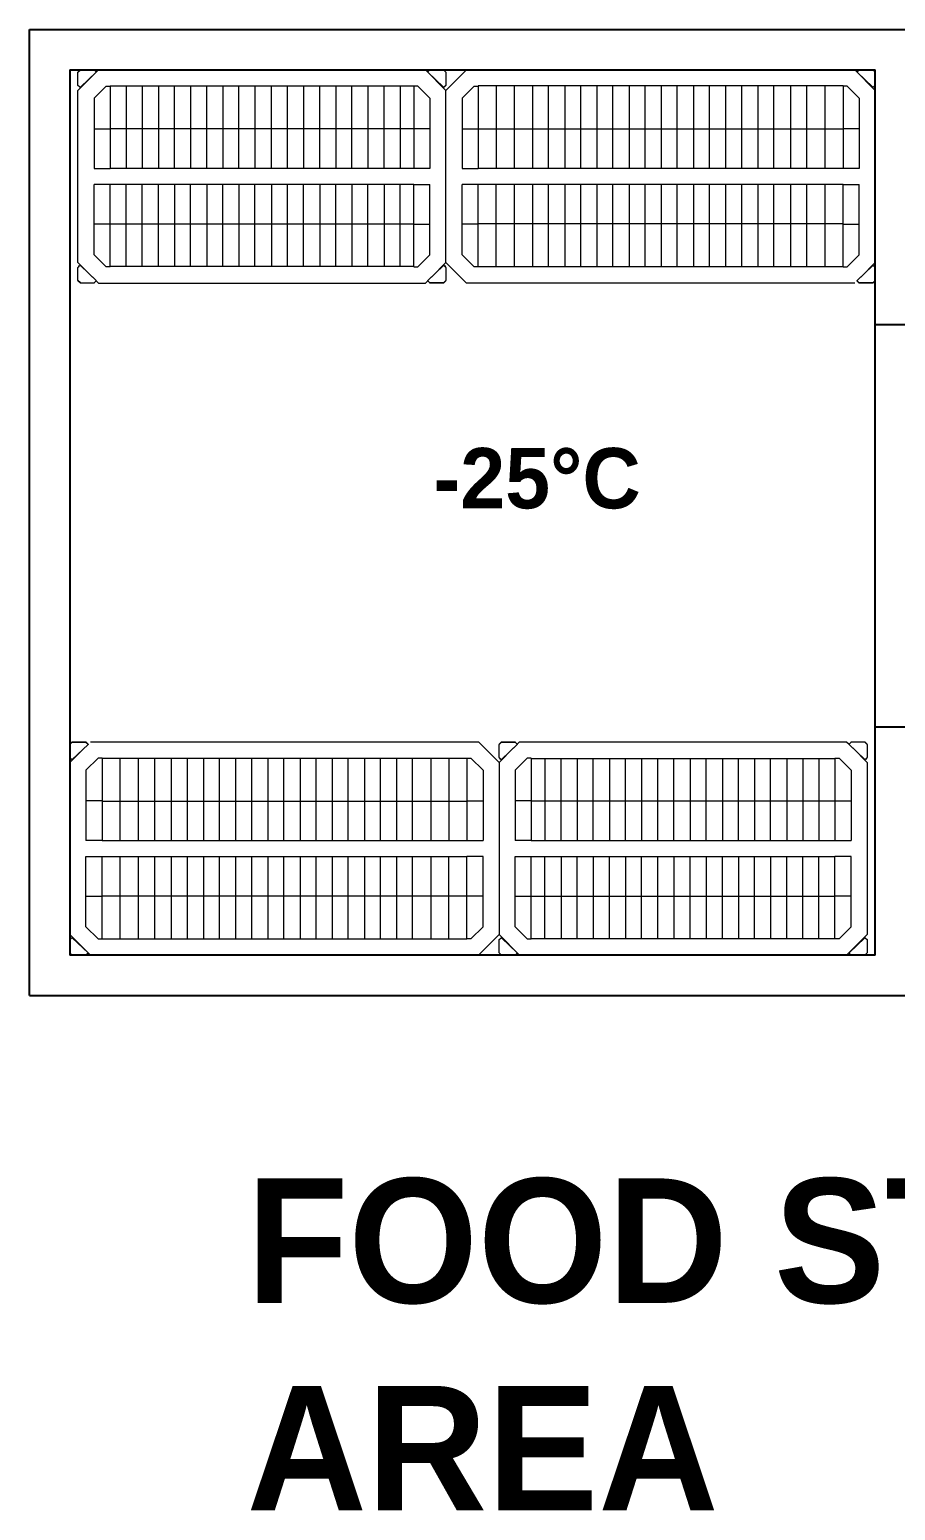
# Model space of a CAD drawing. Header units: inches. Extents: x 478327 to 492265, y -26791 to -22136.
# Drawn here: x 482791.4 to 482854, y -25871 to -25764 of the extents above; entities that cross this region are included whole.
import ezdxf

# ---------------------------------------------------------------- set-up
doc = ezdxf.new("R2010")
doc.units = ezdxf.units.IN
doc.header["$MEASUREMENT"] = 0
doc.linetypes.add('AUSGEZOGEN', pattern=[0])
doc.layers.add('k3-coldrooms', color=3, linetype='Continuous')
doc.layers.add('K3-TEXT', color=167, linetype='AUSGEZOGEN')
doc.layers.add('TC-EQUIPMENT', color=251, linetype='Continuous', lineweight=5)
doc.styles.get("Standard").update_dxf_attribs({"font": ''})
doc.styles.get('Standard').set_extended_font_data('MicrogrammaSSi', bold=True)

msp = doc.modelspace()

# ---------------------------------------------------------------- linework, layer by layer
at = {"layer": 'k3-coldrooms', "linetype": 'AUSGEZOGEN'}
for p, q in [((482791.428, -25833.792), (482791.43, -25763.965)), ((482791.43, -25763.965), (482916.536, -25763.966)), ((482794.339, -25766.875), (482794.338, -25830.883)), ((482794.339, -25766.875), (482852.528, -25766.875)), ((482852.527, -25830.883), (482852.528, -25766.875)), ((482852.527, -25785.297), (482855.437, -25785.297)), ((482855.437, -25814.391), (482852.527, -25814.391)), ((482852.527, -25830.883), (482794.338, -25830.883)), ((482791.428, -25833.792), (482916.535, -25833.793))]:
    msp.add_line(p, q, dxfattribs=at)
at = {"layer": 'TC-EQUIPMENT'}
for p, q in [((482794.921, -25767.05), (482795.095, -25766.875)), ((482796.403, -25766.875), (482794.921, -25768.365)), ((482794.921, -25767.996), (482794.921, -25767.05)), ((482796.084, -25766.875), (482795.095, -25766.875)), ((482796.229, -25767.05), (482795.095, -25768.128)), ((482796.229, -25767.021), (482796.084, -25766.875)), ((482796.229, -25767.021), (482796.229, -25767.05)), ((482820.031, -25766.875), (482796.403, -25766.875)), ((482820.031, -25766.875), (482821.513, -25768.365)), ((482820.206, -25767.021), (482820.351, -25766.875)), ((482820.206, -25767.021), (482820.206, -25767.05)), ((482821.339, -25768.128), (482820.206, -25767.05)), ((482820.351, -25766.875), (482821.339, -25766.875)), ((482821.339, -25766.875), (482821.513, -25767.05)), ((482822.996, -25766.875), (482821.513, -25768.365)), ((482821.513, -25767.05), (482821.513, -25767.996)), ((482851.046, -25766.875), (482822.996, -25766.875)), ((482851.046, -25766.875), (482852.528, -25768.365)), ((482851.191, -25767.006), (482851.322, -25766.918)), ((482851.191, -25767.006), (482851.191, -25767.021)), ((482851.22, -25767.021), (482851.366, -25766.875)), ((482851.22, -25767.021), (482851.22, -25767.05)), ((482852.354, -25768.128), (482851.22, -25767.05)), ((482851.366, -25766.875), (482852.354, -25766.875)), ((482852.354, -25766.875), (482852.528, -25767.05)), ((482852.528, -25767.05), (482852.528, -25767.996)), ((482795.066, -25768.128), (482794.921, -25767.982)), ((482795.037, -25768.113), (482794.921, -25767.996)), ((482795.051, -25768.113), (482795.037, -25768.113)), ((482795.095, -25768.128), (482795.066, -25768.128)), ((482796.084, -25768.92), (482796.955, -25768.043)), ((482796.955, -25768.043), (482797.246, -25768.043)), ((482797.246, -25768.041), (482819.188, -25768.041)), ((482797.246, -25768.043), (482797.246, -25774.001)), ((482798.408, -25768.041), (482798.408, -25773.987)), ((482799.571, -25768.041), (482799.571, -25773.987)), ((482800.733, -25768.041), (482800.733, -25773.987)), ((482801.896, -25773.987), (482801.896, -25768.041)), ((482803.058, -25768.041), (482803.058, -25773.987)), ((482804.221, -25773.987), (482804.221, -25768.041)), ((482805.384, -25768.041), (482805.384, -25773.987)), ((482806.546, -25773.987), (482806.546, -25768.041)), ((482807.708, -25768.041), (482807.708, -25773.987)), ((482808.9, -25773.987), (482808.9, -25768.041)), ((482810.062, -25773.987), (482810.062, -25768.041)), ((482811.225, -25768.041), (482811.225, -25773.987)), ((482812.388, -25773.987), (482812.388, -25768.041)), ((482813.55, -25768.041), (482813.55, -25773.987)), ((482814.713, -25773.987), (482814.713, -25768.041)), ((482815.875, -25768.041), (482815.875, -25773.987)), ((482817.037, -25773.987), (482817.037, -25768.041)), ((482818.2, -25768.041), (482818.2, -25773.987)), ((482819.479, -25768.043), (482819.188, -25768.043)), ((482819.188, -25768.043), (482819.188, -25774.001)), ((482820.351, -25768.92), (482819.479, -25768.043)), ((482821.339, -25768.128), (482821.368, -25768.128)), ((482821.513, -25767.982), (482821.368, -25768.128)), ((482821.383, -25768.113), (482821.397, -25768.113)), ((482821.513, -25767.996), (482821.397, -25768.113)), ((482822.676, -25768.92), (482823.548, -25768.043)), ((482823.548, -25768.043), (482823.839, -25768.043)), ((482850.202, -25768.041), (482823.839, -25768.041)), ((482823.839, -25768.043), (482823.839, -25774.001)), ((482825.146, -25768.041), (482825.146, -25773.987)), ((482826.455, -25773.987), (482826.455, -25768.041)), ((482827.763, -25768.041), (482827.763, -25773.987)), ((482828.925, -25773.987), (482828.925, -25768.041)), ((482830.088, -25768.041), (482830.088, -25773.987)), ((482831.251, -25773.987), (482831.251, -25768.041)), ((482832.414, -25768.041), (482832.414, -25773.987)), ((482833.576, -25773.987), (482833.576, -25768.041)), ((482834.739, -25768.041), (482834.739, -25773.987)), ((482835.902, -25773.987), (482835.902, -25768.041)), ((482837.064, -25768.041), (482837.064, -25773.987)), ((482838.227, -25773.987), (482838.227, -25768.041)), ((482839.389, -25768.041), (482839.389, -25773.987)), ((482840.552, -25773.987), (482840.552, -25768.041)), ((482841.715, -25768.041), (482841.715, -25773.987)), ((482842.878, -25773.987), (482842.878, -25768.041)), ((482844.04, -25768.041), (482844.04, -25773.987)), ((482845.203, -25773.987), (482845.203, -25768.041)), ((482846.395, -25768.041), (482846.395, -25773.987)), ((482847.587, -25773.987), (482847.587, -25768.041)), ((482848.895, -25768.041), (482848.895, -25773.987)), ((482850.493, -25768.043), (482850.202, -25768.043)), ((482850.202, -25768.043), (482850.202, -25774.001)), ((482851.366, -25768.92), (482850.493, -25768.043)), ((482852.325, -25768.113), (482851.456, -25767.287)), ((482852.325, -25768.113), (482852.338, -25768.113)), ((482852.383, -25768.128), (482852.354, -25768.128)), ((482852.528, -25767.982), (482852.383, -25768.128)), ((482852.528, -25767.996), (482852.484, -25768.026)), ((482794.921, -25780.806), (482794.921, -25768.365)), ((482796.084, -25768.92), (482796.084, -25774.001)), ((482820.351, -25768.92), (482820.351, -25774.001)), ((482821.513, -25780.806), (482821.513, -25768.365)), ((482821.513, -25780.806), (482821.513, -25768.365)), ((482822.676, -25768.92), (482822.676, -25774.001)), ((482851.366, -25768.92), (482851.366, -25774.001)), ((482852.528, -25780.806), (482852.528, -25768.365)), ((482796.084, -25771.139), (482797.246, -25771.139)), ((482819.188, -25771.131), (482797.246, -25771.131)), ((482820.351, -25771.139), (482819.188, -25771.139)), ((482822.676, -25771.139), (482823.839, -25771.139)), ((482823.839, -25771.131), (482850.202, -25771.131)), ((482851.366, -25771.139), (482850.202, -25771.139)), ((482796.084, -25774.001), (482797.246, -25774.001)), ((482797.246, -25773.987), (482819.188, -25773.987)), ((482820.351, -25774.001), (482819.188, -25774.001)), ((482822.676, -25774.001), (482823.839, -25774.001)), ((482823.839, -25773.987), (482850.202, -25773.987)), ((482851.366, -25774.001), (482850.202, -25774.001)), ((482797.246, -25775.169), (482796.084, -25775.169)), ((482796.084, -25780.25), (482796.084, -25775.169)), ((482819.188, -25775.154), (482797.246, -25775.154)), ((482797.246, -25781.127), (482797.246, -25775.169)), ((482798.408, -25781.1), (482798.408, -25775.154)), ((482799.571, -25781.1), (482799.571, -25775.154)), ((482800.733, -25781.1), (482800.733, -25775.154)), ((482801.896, -25775.154), (482801.896, -25781.1)), ((482803.058, -25781.1), (482803.058, -25775.154)), ((482804.221, -25775.154), (482804.221, -25781.1)), ((482805.384, -25781.1), (482805.384, -25775.154)), ((482806.546, -25775.154), (482806.546, -25781.1)), ((482807.708, -25781.1), (482807.708, -25775.154)), ((482808.9, -25775.154), (482808.9, -25781.1)), ((482810.062, -25781.1), (482810.062, -25775.154)), ((482811.225, -25781.1), (482811.225, -25775.154)), ((482812.388, -25775.154), (482812.388, -25781.1)), ((482813.55, -25781.1), (482813.55, -25775.154)), ((482814.713, -25775.154), (482814.713, -25781.1)), ((482815.875, -25781.1), (482815.875, -25775.154)), ((482817.037, -25775.154), (482817.037, -25781.1)), ((482818.2, -25781.1), (482818.2, -25775.154)), ((482819.188, -25775.169), (482820.351, -25775.169)), ((482819.188, -25781.127), (482819.188, -25775.169)), ((482820.351, -25780.25), (482820.351, -25775.169)), ((482823.839, -25775.169), (482822.676, -25775.169)), ((482822.676, -25780.25), (482822.676, -25775.169)), ((482850.202, -25775.154), (482823.839, -25775.154)), ((482823.839, -25781.127), (482823.839, -25775.169)), ((482825.146, -25781.1), (482825.146, -25775.154)), ((482826.455, -25781.1), (482826.455, -25775.154)), ((482827.763, -25775.154), (482827.763, -25781.1)), ((482828.925, -25781.1), (482828.925, -25775.154)), ((482830.088, -25775.154), (482830.088, -25781.1)), ((482831.251, -25781.1), (482831.251, -25775.154)), ((482832.414, -25775.154), (482832.414, -25781.1)), ((482833.576, -25781.1), (482833.576, -25775.154)), ((482834.739, -25775.154), (482834.739, -25781.1)), ((482835.902, -25781.1), (482835.902, -25775.154)), ((482837.064, -25775.154), (482837.064, -25781.1)), ((482838.227, -25781.1), (482838.227, -25775.154)), ((482839.389, -25775.154), (482839.389, -25781.1)), ((482840.552, -25781.1), (482840.552, -25775.154)), ((482841.715, -25775.154), (482841.715, -25781.1)), ((482842.878, -25781.1), (482842.878, -25775.154)), ((482844.04, -25775.154), (482844.04, -25781.1)), ((482845.203, -25781.1), (482845.203, -25775.154)), ((482846.395, -25775.154), (482846.395, -25781.1)), ((482847.587, -25781.1), (482847.587, -25775.154)), ((482848.895, -25775.154), (482848.895, -25781.1)), ((482850.202, -25775.169), (482851.366, -25775.169)), ((482850.202, -25781.127), (482850.202, -25775.169)), ((482851.366, -25780.25), (482851.366, -25775.169)), ((482797.246, -25778.031), (482796.084, -25778.031)), ((482797.246, -25778.01), (482819.188, -25778.01)), ((482819.188, -25778.031), (482820.351, -25778.031)), ((482823.839, -25778.031), (482822.676, -25778.031)), ((482850.202, -25778.01), (482823.839, -25778.01)), ((482850.202, -25778.031), (482851.366, -25778.031)), ((482795.967, -25781.856), (482794.921, -25780.806)), ((482796.955, -25781.127), (482796.084, -25780.25)), ((482819.479, -25781.127), (482820.351, -25780.25)), ((482821.513, -25780.806), (482820.467, -25781.856)), ((482822.996, -25782.295), (482821.513, -25780.806)), ((482823.548, -25781.127), (482822.676, -25780.25)), ((482850.493, -25781.127), (482851.366, -25780.25)), ((482851.482, -25781.856), (482852.528, -25780.806)), ((482794.921, -25781.174), (482795.066, -25781.028)), ((482794.921, -25782.106), (482794.921, -25781.174)), ((482794.95, -25781.144), (482795.037, -25781.014)), ((482795.037, -25781.014), (482795.095, -25781.014)), ((482795.066, -25781.028), (482795.095, -25781.028)), ((482795.095, -25781.014), (482795.378, -25781.297)), ((482796.229, -25782.106), (482795.095, -25781.028)), ((482797.246, -25781.127), (482796.955, -25781.127)), ((482819.188, -25781.1), (482797.246, -25781.1)), ((482819.188, -25781.127), (482819.479, -25781.127)), ((482820.206, -25782.106), (482821.339, -25781.028)), ((482821.056, -25781.297), (482821.339, -25781.014)), ((482821.397, -25781.014), (482821.339, -25781.014)), ((482821.368, -25781.028), (482821.339, -25781.028)), ((482821.368, -25781.028), (482821.513, -25781.174)), ((482821.397, -25781.014), (482821.484, -25781.144)), ((482821.513, -25781.174), (482821.513, -25782.106)), ((482823.839, -25781.127), (482823.548, -25781.127)), ((482823.839, -25781.1), (482850.202, -25781.1)), ((482850.202, -25781.127), (482850.493, -25781.127)), ((482851.22, -25782.106), (482852.354, -25781.028)), ((482852.198, -25781.137), (482852.325, -25781.014)), ((482852.354, -25781.014), (482852.325, -25781.014)), ((482852.354, -25781.014), (482852.368, -25781.028)), ((482852.383, -25781.028), (482852.354, -25781.028)), ((482852.383, -25781.028), (482852.528, -25781.174)), ((482852.528, -25781.174), (482852.528, -25782.106)), ((482795.095, -25782.281), (482794.921, -25782.106)), ((482795.095, -25782.295), (482794.921, -25782.12)), ((482795.095, -25782.281), (482796.084, -25782.281)), ((482796.084, -25782.295), (482795.095, -25782.295)), ((482796.229, -25782.135), (482796.084, -25782.281)), ((482796.113, -25782.252), (482796.084, -25782.295)), ((482796.229, -25782.12), (482796.229, -25782.135)), ((482796.403, -25782.295), (482796.229, -25782.12)), ((482796.403, -25782.295), (482820.031, -25782.295)), ((482820.031, -25782.295), (482820.206, -25782.12)), ((482820.206, -25782.135), (482820.206, -25782.106)), ((482820.351, -25782.281), (482820.206, -25782.135)), ((482820.351, -25782.295), (482820.322, -25782.252)), ((482821.339, -25782.281), (482820.351, -25782.281)), ((482821.339, -25782.295), (482820.351, -25782.295)), ((482821.513, -25782.106), (482821.339, -25782.281)), ((482821.513, -25782.12), (482821.339, -25782.295)), ((482851.046, -25782.295), (482822.996, -25782.295)), ((482851.366, -25782.295), (482851.206, -25782.135)), ((482851.22, -25782.135), (482851.22, -25782.106)), ((482851.366, -25782.281), (482851.22, -25782.135)), ((482852.354, -25782.281), (482851.366, -25782.281)), ((482852.354, -25782.295), (482851.366, -25782.295)), ((482852.528, -25782.106), (482852.354, -25782.281)), ((482852.528, -25782.12), (482852.354, -25782.295)), ((482794.338, -25815.638), (482794.512, -25815.463)), ((482794.338, -25815.652), (482794.512, -25815.477)), ((482794.338, -25816.584), (482794.338, -25815.652)), ((482795.384, -25815.901), (482794.338, -25816.952)), ((482794.512, -25815.463), (482795.5, -25815.463)), ((482794.512, -25815.477), (482795.5, -25815.477)), ((482795.646, -25815.652), (482794.512, -25816.73)), ((482795.5, -25815.463), (482795.661, -25815.623)), ((482795.5, -25815.477), (482795.646, -25815.623)), ((482795.646, -25815.623), (482795.646, -25815.652)), ((482795.82, -25815.463), (482823.87, -25815.463)), ((482823.87, -25815.463), (482825.353, -25816.952)), ((482825.353, -25815.638), (482825.527, -25815.463)), ((482825.353, -25815.652), (482825.527, -25815.477)), ((482825.353, -25816.584), (482825.353, -25815.652)), ((482825.353, -25816.952), (482826.399, -25815.901)), ((482825.527, -25815.463), (482826.515, -25815.463)), ((482825.527, -25815.477), (482826.515, -25815.477)), ((482826.66, -25815.652), (482825.527, -25816.73)), ((482826.515, -25815.463), (482826.544, -25815.506)), ((482826.515, -25815.477), (482826.66, -25815.623)), ((482826.835, -25815.463), (482826.66, -25815.638)), ((482826.66, -25815.623), (482826.66, -25815.652)), ((482826.835, -25815.463), (482850.463, -25815.463)), ((482850.463, -25815.463), (482850.637, -25815.638)), ((482850.637, -25815.623), (482850.783, -25815.477)), ((482850.637, -25815.638), (482850.637, -25815.623)), ((482850.637, -25815.652), (482851.771, -25816.73)), ((482850.754, -25815.506), (482850.783, -25815.463)), ((482850.783, -25815.463), (482851.771, -25815.463)), ((482851.771, -25815.477), (482850.783, -25815.477)), ((482850.899, -25815.901), (482851.945, -25816.952)), ((482851.771, -25815.463), (482851.945, -25815.638)), ((482851.771, -25815.477), (482851.945, -25815.652)), ((482851.945, -25815.652), (482851.945, -25816.584)), ((482794.483, -25816.73), (482794.338, -25816.584)), ((482794.338, -25816.952), (482794.338, -25829.393)), ((482794.483, -25816.73), (482794.512, -25816.73)), ((482794.512, -25816.744), (482794.498, -25816.73)), ((482794.512, -25816.744), (482794.542, -25816.744)), ((482794.668, -25816.62), (482794.542, -25816.744)), ((482796.373, -25816.631), (482795.5, -25817.507)), ((482796.664, -25816.631), (482796.373, -25816.631)), ((482796.664, -25816.631), (482796.664, -25822.588)), ((482823.027, -25816.658), (482796.664, -25816.658)), ((482797.971, -25822.604), (482797.971, -25816.658)), ((482799.28, -25816.658), (482799.28, -25822.604)), ((482800.471, -25822.604), (482800.471, -25816.658)), ((482801.663, -25816.658), (482801.663, -25822.604)), ((482802.826, -25822.604), (482802.826, -25816.658)), ((482803.989, -25816.658), (482803.989, -25822.604)), ((482805.151, -25822.604), (482805.151, -25816.658)), ((482806.313, -25816.658), (482806.313, -25822.604)), ((482807.477, -25822.604), (482807.477, -25816.658)), ((482808.639, -25816.658), (482808.639, -25822.604)), ((482809.802, -25822.604), (482809.802, -25816.658)), ((482810.964, -25816.658), (482810.964, -25822.604)), ((482812.127, -25822.604), (482812.127, -25816.658)), ((482813.29, -25816.658), (482813.29, -25822.604)), ((482814.452, -25822.604), (482814.452, -25816.658)), ((482815.615, -25816.658), (482815.615, -25822.604)), ((482816.778, -25822.604), (482816.778, -25816.658)), ((482817.941, -25816.658), (482817.941, -25822.604)), ((482819.103, -25822.604), (482819.103, -25816.658)), ((482820.411, -25816.658), (482820.411, -25822.604)), ((482821.719, -25816.658), (482821.719, -25822.604)), ((482823.027, -25816.631), (482823.318, -25816.631)), ((482823.027, -25816.631), (482823.027, -25822.588)), ((482823.318, -25816.631), (482824.19, -25817.507)), ((482825.498, -25816.73), (482825.353, -25816.584)), ((482825.353, -25816.952), (482825.353, -25829.393)), ((482825.353, -25816.952), (482825.353, -25829.393)), ((482825.469, -25816.744), (482825.382, -25816.613)), ((482825.469, -25816.744), (482825.527, -25816.744)), ((482825.498, -25816.73), (482825.527, -25816.73)), ((482825.81, -25816.461), (482825.527, -25816.744)), ((482827.387, -25816.631), (482826.515, -25817.507)), ((482827.678, -25816.631), (482827.387, -25816.631)), ((482827.678, -25816.631), (482827.678, -25822.588)), ((482827.678, -25816.658), (482849.62, -25816.658)), ((482828.666, -25816.658), (482828.666, -25822.604)), ((482829.829, -25822.604), (482829.829, -25816.658)), ((482830.991, -25816.658), (482830.991, -25822.604)), ((482832.154, -25822.604), (482832.154, -25816.658)), ((482833.316, -25816.658), (482833.316, -25822.604)), ((482834.478, -25822.604), (482834.478, -25816.658)), ((482835.641, -25816.658), (482835.641, -25822.604)), ((482836.804, -25816.658), (482836.804, -25822.604)), ((482837.966, -25822.604), (482837.966, -25816.658)), ((482839.158, -25816.658), (482839.158, -25822.604)), ((482840.32, -25822.604), (482840.32, -25816.658)), ((482841.483, -25816.658), (482841.483, -25822.604)), ((482842.645, -25822.604), (482842.645, -25816.658)), ((482843.808, -25816.658), (482843.808, -25822.604)), ((482844.97, -25822.604), (482844.97, -25816.658)), ((482846.133, -25816.658), (482846.133, -25822.604)), ((482847.295, -25816.658), (482847.295, -25822.604)), ((482848.458, -25816.658), (482848.458, -25822.604)), ((482849.62, -25816.631), (482849.911, -25816.631)), ((482849.62, -25816.631), (482849.62, -25822.588)), ((482849.911, -25816.631), (482850.783, -25817.507)), ((482851.771, -25816.744), (482851.488, -25816.461)), ((482851.8, -25816.73), (482851.771, -25816.73)), ((482851.829, -25816.744), (482851.771, -25816.744)), ((482851.945, -25816.584), (482851.8, -25816.73)), ((482851.916, -25816.613), (482851.829, -25816.744)), ((482851.945, -25816.952), (482851.945, -25829.393)), ((482795.5, -25817.507), (482795.5, -25822.588)), ((482824.19, -25817.507), (482824.19, -25822.588)), ((482826.515, -25817.507), (482826.515, -25822.588)), ((482850.783, -25817.507), (482850.783, -25822.588)), ((482796.664, -25819.726), (482795.5, -25819.726)), ((482796.664, -25819.747), (482823.027, -25819.747)), ((482823.027, -25819.726), (482824.19, -25819.726)), ((482827.678, -25819.726), (482826.515, -25819.726)), ((482849.62, -25819.747), (482827.678, -25819.747)), ((482849.62, -25819.726), (482850.783, -25819.726)), ((482796.664, -25822.588), (482795.5, -25822.588)), ((482796.664, -25822.604), (482823.027, -25822.604)), ((482823.027, -25822.588), (482824.19, -25822.588)), ((482827.678, -25822.588), (482826.515, -25822.588)), ((482827.678, -25822.604), (482849.62, -25822.604)), ((482849.62, -25822.588), (482850.783, -25822.588)), ((482795.5, -25823.757), (482796.664, -25823.757)), ((482795.5, -25828.838), (482795.5, -25823.757)), ((482796.664, -25829.715), (482796.664, -25823.757)), ((482823.027, -25823.77), (482796.664, -25823.77)), ((482797.971, -25829.716), (482797.971, -25823.77)), ((482799.28, -25823.77), (482799.28, -25829.716)), ((482800.471, -25829.716), (482800.471, -25823.77)), ((482801.663, -25823.77), (482801.663, -25829.716)), ((482802.826, -25829.716), (482802.826, -25823.77)), ((482803.989, -25823.77), (482803.989, -25829.716)), ((482805.151, -25829.716), (482805.151, -25823.77)), ((482806.313, -25823.77), (482806.313, -25829.716)), ((482807.477, -25829.716), (482807.477, -25823.77)), ((482808.639, -25823.77), (482808.639, -25829.716)), ((482809.802, -25829.716), (482809.802, -25823.77)), ((482810.964, -25823.77), (482810.964, -25829.716)), ((482812.127, -25829.716), (482812.127, -25823.77)), ((482813.29, -25823.77), (482813.29, -25829.716)), ((482814.452, -25829.716), (482814.452, -25823.77)), ((482815.615, -25823.77), (482815.615, -25829.716)), ((482816.778, -25829.716), (482816.778, -25823.77)), ((482817.941, -25823.77), (482817.941, -25829.716)), ((482819.103, -25829.716), (482819.103, -25823.77)), ((482820.411, -25823.77), (482820.411, -25829.716)), ((482821.719, -25829.716), (482821.719, -25823.77)), ((482824.19, -25823.757), (482823.027, -25823.757)), ((482823.027, -25829.715), (482823.027, -25823.757)), ((482824.19, -25828.838), (482824.19, -25823.757)), ((482826.515, -25823.757), (482827.678, -25823.757)), ((482826.515, -25828.838), (482826.515, -25823.757)), ((482827.678, -25829.715), (482827.678, -25823.757)), ((482849.62, -25823.77), (482827.678, -25823.77)), ((482828.666, -25829.716), (482828.666, -25823.77)), ((482829.829, -25823.77), (482829.829, -25829.716)), ((482830.991, -25829.716), (482830.991, -25823.77)), ((482832.154, -25823.77), (482832.154, -25829.716)), ((482833.316, -25829.716), (482833.316, -25823.77)), ((482834.478, -25823.77), (482834.478, -25829.716)), ((482835.641, -25829.716), (482835.641, -25823.77)), ((482836.804, -25823.77), (482836.804, -25829.716)), ((482837.966, -25823.77), (482837.966, -25829.716)), ((482839.158, -25829.716), (482839.158, -25823.77)), ((482840.32, -25823.77), (482840.32, -25829.716)), ((482841.483, -25829.716), (482841.483, -25823.77)), ((482842.645, -25823.77), (482842.645, -25829.716)), ((482843.808, -25829.716), (482843.808, -25823.77)), ((482844.97, -25823.77), (482844.97, -25829.716)), ((482846.133, -25829.716), (482846.133, -25823.77)), ((482847.295, -25829.716), (482847.295, -25823.77)), ((482848.458, -25829.716), (482848.458, -25823.77)), ((482850.783, -25823.757), (482849.62, -25823.757)), ((482849.62, -25829.715), (482849.62, -25823.757)), ((482850.783, -25828.838), (482850.783, -25823.757)), ((482795.5, -25826.619), (482796.664, -25826.619)), ((482823.027, -25826.627), (482796.664, -25826.627)), ((482824.19, -25826.619), (482823.027, -25826.619)), ((482826.515, -25826.619), (482827.678, -25826.619)), ((482827.678, -25826.627), (482849.62, -25826.627)), ((482850.783, -25826.619), (482849.62, -25826.619)), ((482795.5, -25828.838), (482796.373, -25829.715)), ((482824.19, -25828.838), (482823.318, -25829.715)), ((482826.515, -25828.838), (482827.387, -25829.715)), ((482850.783, -25828.838), (482849.911, -25829.715)), ((482795.82, -25830.883), (482794.338, -25829.393)), ((482794.338, -25829.776), (482794.483, -25829.63)), ((482794.338, -25829.761), (482794.382, -25829.732)), ((482794.338, -25830.708), (482794.338, -25829.761)), ((482794.483, -25829.63), (482794.512, -25829.63)), ((482794.512, -25829.63), (482795.646, -25830.708)), ((482794.542, -25829.645), (482794.528, -25829.645)), ((482794.542, -25829.645), (482795.41, -25830.47)), ((482796.373, -25829.715), (482796.664, -25829.715)), ((482796.664, -25829.716), (482823.027, -25829.716)), ((482823.318, -25829.715), (482823.027, -25829.715)), ((482823.87, -25830.883), (482825.353, -25829.393)), ((482826.835, -25830.883), (482825.353, -25829.393)), ((482825.353, -25829.776), (482825.498, -25829.63)), ((482825.353, -25829.761), (482825.469, -25829.645)), ((482825.353, -25830.708), (482825.353, -25829.761)), ((482825.484, -25829.645), (482825.469, -25829.645)), ((482825.527, -25829.63), (482825.498, -25829.63)), ((482825.527, -25829.63), (482826.66, -25830.708)), ((482827.387, -25829.715), (482827.678, -25829.715)), ((482849.62, -25829.716), (482827.678, -25829.716)), ((482849.911, -25829.715), (482849.62, -25829.715)), ((482850.463, -25830.883), (482851.945, -25829.393)), ((482850.637, -25830.708), (482851.771, -25829.63)), ((482851.771, -25829.63), (482851.8, -25829.63)), ((482851.8, -25829.63), (482851.945, -25829.776)), ((482851.814, -25829.645), (482851.829, -25829.645)), ((482851.829, -25829.645), (482851.945, -25829.761)), ((482851.945, -25829.761), (482851.945, -25830.708)), ((482794.512, -25830.883), (482794.338, -25830.708)), ((482795.5, -25830.883), (482794.512, -25830.883)), ((482795.646, -25830.737), (482795.5, -25830.883)), ((482795.675, -25830.752), (482795.544, -25830.839)), ((482795.646, -25830.737), (482795.646, -25830.708)), ((482795.675, -25830.752), (482795.675, -25830.737)), ((482795.82, -25830.883), (482823.87, -25830.883)), ((482825.527, -25830.883), (482825.353, -25830.708)), ((482826.515, -25830.883), (482825.527, -25830.883)), ((482826.66, -25830.737), (482826.515, -25830.883)), ((482826.66, -25830.737), (482826.66, -25830.708)), ((482850.463, -25830.883), (482826.835, -25830.883)), ((482850.637, -25830.737), (482850.637, -25830.708)), ((482850.637, -25830.737), (482850.783, -25830.883)), ((482850.783, -25830.883), (482851.771, -25830.883)), ((482851.945, -25830.708), (482851.771, -25830.883))]:
    msp.add_line(p, q, dxfattribs=at)

# ---------------------------------------------------------------- texts
at = {"insert": (482807.109, -25847.026), "char_height": 9, "attachment_point": 1}
msp.add_mtext_dynamic_manual_height_columns('{\\fBahnschrift Light|b1|i0|c0|p34;FOOD STORAGE\\PAREA}', width=627.03695, gutter_width=1.5, heights=[304.638], dxfattribs=at)
at = {"layer": 'K3-TEXT'}
msp.add_text('-25°C ', height=4.3642, dxfattribs=at).set_placement((482820.601, -25798.581))

doc.saveas('drawing.dxf')
